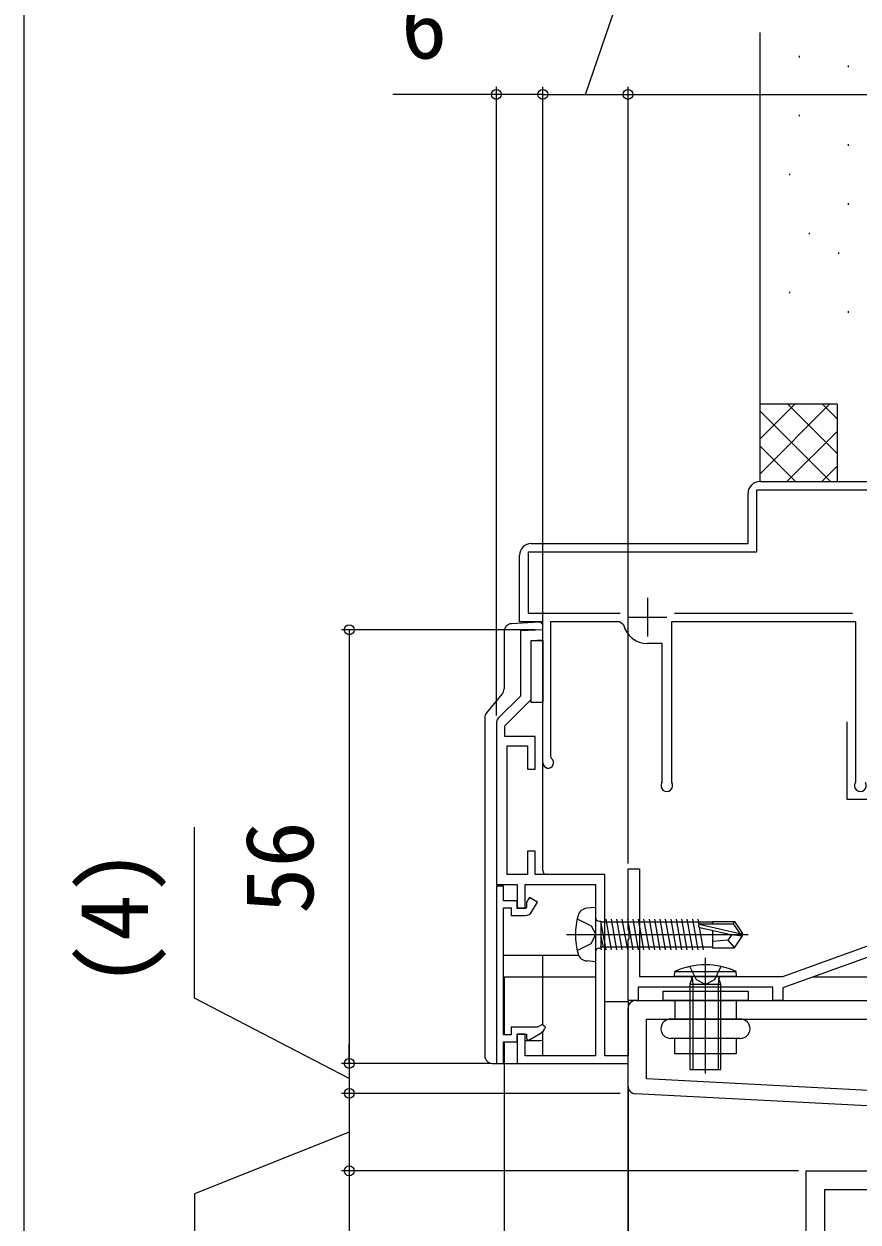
# Model space of a CAD drawing. Units: millimetres, scale not verified. Extents: x -525 to 525, y -783 to 778.
# Drawn here: x -525 to -417.3, y 316.6 to 471.3 of the extents above; entities that cross this region are included whole.
import ezdxf
from ezdxf.enums import TextEntityAlignment as Align

# ---------------------------------------------------------------- set-up
doc = ezdxf.new("R2010")
doc.units = ezdxf.units.MM
doc.header["$LTSCALE"] = 4
doc.layers.add('0-3_YKK_11', color=7, linetype='Continuous', lineweight=18)
doc.layers.add('0-B_YSS_KE', color=3, linetype='Continuous', lineweight=18)
for name, color, linetype in [('0-5_YKK_12', 2, 'Continuous'), ('0-6_YKK_13', 4, 'Continuous'), ('0-8_YKK_D', 6, 'Continuous'), ('0-9_YKK_ZWAK', 7, 'Continuous'), ('0-A_YSS_K', 3, 'Continuous')]:
    doc.layers.add(name, color=color, linetype=linetype)
doc.styles.add('ＭＳ ゴシック', font='')
doc.styles.get('ＭＳ ゴシック').set_extended_font_data('MS Gothic')

msp = doc.modelspace()

# ---------------------------------------------------------------- linework, layer by layer
at = {"layer": '0-3_YKK_11', "color": 4}
for p, q in [((-444.5, 397.2), (-444.5, 392.2)), ((-447, 394.7), (-442, 394.7)), ((-441, 395.2), (-418, 395.2)), ((-447.604, 393.722), (-448.089, 394.1)), ((-442.643, 373.336), (-442.6, 373.491)), ((-417.643, 373.336), (-417.6, 373.491))]:
    msp.add_line(p, q, dxfattribs=at)
at = {"layer": '0-3_YKK_11', "color": 211}
for p, q in [((-446, 345.2), (-385.9, 345.2)), ((-447, 334.149), (-447, 344.2))]:
    msp.add_line(p, q, dxfattribs=at)
at = {"layer": '0-3_YKK_11', "color": 4}
for points in [[(-430, 412.2), (-401, 412.2), (-401, 441.034), (-401.067, 441.223)], [(-411, 395.2), (-405.6, 395.2), (-405.6, 401), (-401.1, 401), (-401.1, 411.1), (-430.4, 411.1), (-430.4, 403.1), (-459.9, 403.1), (-459.9, 395.2), (-448, 395.2)], [(-459.5, 404.2), (-431.5, 404.2), (-431.5, 410.7)], [(-458, 375.9), (-458, 394.1), (-461, 394.1), (-461, 402.7)], [(-448.089, 394.1), (-457, 394.1), (-457, 376.7), (-456.88, 376.46)], [(-417.6, 373.491), (-417.6, 394.1), (-441.4, 394.1), (-441.4, 373.491), (-441.357, 373.336)], [(-442.6, 373.491), (-442.6, 391.3), (-444.5, 391.3)]]:
    msp.add_lwpolyline(points, dxfattribs=at)
at = {"layer": '0-3_YKK_11', "color": 1}
for points in [[(-450, 338.069), (-450, 361.469), (-459, 361.469), (-459, 364.469), (-460, 364.469), (-460, 361.469), (-462.6, 361.469), (-462.6, 378.069), (-460, 378.069), (-460, 375.069), (-459, 375.069), (-459, 379.269), (-462.9, 379.269), (-462.9, 380.669), (-459.5, 384.069), (-459.5, 391.689), (-458, 391.767), (-458, 393.069), (-460.9, 392.917), (-460.9, 384.508), (-463.707, 381.701)], [(-464, 380.994), (-464, 360.169), (-461.3, 360.169), (-461.3, 357.169), (-460.3, 357.169), (-460.3, 360.169), (-451.2, 360.169), (-451.2, 338.069), (-460.3, 338.069), (-460.3, 340.869), (-461.3, 340.869), (-461.3, 337.069), (-447, 337.069), (-447, 338.069), (-450, 338.069)], [(-388.5, 360.711), (-427, 346.811), (-427, 345.2), (-428.3, 345.2), (-428.3, 346.9), (-445.7, 346.9), (-445.7, 345.2), (-447, 345.2), (-447, 353.029), (-446.857, 353.221), (-446.857, 354.179), (-447, 354.371), (-447, 362.2), (-445.5, 362.2), (-445.5, 348.3), (-427, 348.3), (-388.5, 362.2)], [(-464, 359.969), (-464, 337.069), (-463.1, 337.069), (-463.1, 339.869), (-461.3, 339.869), (-461.3, 340.869), (-460.1, 340.869), (-460.1, 340.266), (-459.8, 340.092), (-458.346, 340.932)], [(-459.407, 356.669), (-458.7, 357.893), (-459.739, 358.493), (-460.089, 357.887), (-460.089, 357.587), (-460.089, 357.287), (-460.215, 357.069), (-461.3, 357.069), (-461.3, 358.069), (-463.1, 358.069), (-463.1, 359.969), (-464, 359.969)], [(-457.674, 341.753), (-458.108, 342.108), (-458.696, 341.769), (-462.1, 341.769), (-462.1, 340.769), (-463.1, 340.769), (-463.1, 357.169), (-462.1, 357.169), (-462.1, 356.169), (-460.273, 356.169)]]:
    msp.add_lwpolyline(points, dxfattribs=at)
at = {"layer": '0-3_YKK_11', "color": 211}
msp.add_lwpolyline([(-402, 332.844), (-444.6, 335.077), (-444.6, 342.8), (-402, 342.8)], close=True, dxfattribs=at)
msp.add_lwpolyline([(-395.785, 316.373), (-394.793, 322), (-399.6, 322), (-399.6, 316.643), (-399.058, 315.776), (-399.377, 315.2), (-402, 315.2), (-402, 330.841), (-446.052, 333.15)], dxfattribs=at)
at = {"layer": '0-3_YKK_11'}
msp.add_lwpolyline([(-424, 281.2), (-424, 323.2), (-404.134, 323.2), (-404, 323.277), (-401.095, 319.859), (-401.705, 319.341), (-404.016, 322.06)], dxfattribs=at)
msp.add_lwpolyline([(-407.4, 320.8), (-407.4, 299.2), (-421.6, 299.2), (-421.6, 320.8)], close=True, dxfattribs=at)
at = {"layer": '0-3_YKK_11', "color": 4}
for centre, radius, start, end in [((-430, 410.7), 1.5, 89.99998, 180.00002), ((-459.5, 402.7), 1.5, 89.99998, 180.00002), ((-444.5, 394.5), 3.2, 194.07095, 270), ((-457.3, 375.9), 0.7, 180.00002, 53.13009), ((-442, 372.95), 0.75, 149.02266, 30.97673), ((-417, 372.95), 0.75, 149.02266, 30.97673)]:
    msp.add_arc(centre, radius, start, end, dxfattribs=at)
at = {"layer": '0-3_YKK_11', "color": 1}
for centre, radius, start, end in [((-463, 380.994), 1, 135, 179.99999), ((-460.273, 357.169), 1, 270, 330.00002), ((-459.096, 342.231), 1.5, 300.00001, 341.40962)]:
    msp.add_arc(centre, radius, start, end, dxfattribs=at)
at = {"layer": '0-3_YKK_11', "color": 211}
for centre, start, end in [((-446, 344.2), 90, 179.99998), ((-446, 334.149), 179.99998, 267.00001)]:
    msp.add_arc(centre, 1, start, end, dxfattribs=at)
at = {"layer": '0-5_YKK_12'}
for p, q in [((-451.2, 348.2), (-463, 348.2)), ((-463, 348.2), (-463, 340.846)), ((-388.5, 348.2), (-423.154, 348.2)), ((-463, 339.793), (-463, 171.7)), ((-447, 334.149), (-447, 171.7)), ((-447, 171.7), (-447, 334.149)), ((-446.998, 171.7), (-446.996, 334.064))]:
    msp.add_line(p, q, dxfattribs=at)
at = {"layer": '0-6_YKK_13'}
for p, q in [((-458.531, 394.067), (-462.061, 393.851)), ((-458, 361.969), (-458, 393.568)), ((-463, 392.853), (-463, 385.431)), ((-463.232, 384.791), (-465.268, 382.347)), ((-465.5, 381.707), (-465.5, 338.069)), ((-451.2, 357.2), (-452.319, 357.102)), ((-451.2, 357.2), (-451.2, 350.2)), ((-450.7, 355.43), (-450.5, 355.43)), ((-450.5, 355.43), (-450.5, 351.97)), ((-436.1, 355.3), (-450.5, 355.3)), ((-450.5, 355.185), (-449.887, 351.721)), ((-449.887, 355.679), (-449.187, 351.721)), ((-449.187, 355.679), (-448.487, 351.721)), ((-448.487, 355.679), (-447.787, 351.721)), ((-447.787, 355.679), (-447.087, 351.721)), ((-447.087, 355.679), (-446.387, 351.721)), ((-446.387, 355.679), (-445.687, 351.721)), ((-445.687, 355.679), (-444.987, 351.721)), ((-444.987, 355.679), (-444.287, 351.721)), ((-444.287, 355.679), (-443.587, 351.721)), ((-443.587, 355.679), (-442.887, 351.721)), ((-442.887, 355.679), (-442.187, 351.721)), ((-442.187, 355.679), (-441.487, 351.721)), ((-441.487, 355.679), (-440.787, 351.721)), ((-440.787, 355.679), (-440.087, 351.721)), ((-440.087, 355.679), (-439.387, 351.721)), ((-439.387, 355.679), (-438.687, 351.721)), ((-438.687, 355.679), (-437.987, 351.721)), ((-437.987, 355.679), (-437.864, 354.981)), ((-437.81, 355.043), (-432.562, 353.85)), ((-437.807, 354.657), (-437.287, 351.721)), ((-437.707, 354.609), (-433.706, 353.7)), ((-437.652, 355.1), (-433.405, 355.1)), ((-436.1, 355.4), (-433.245, 355.4)), ((-436.1, 355.4), (-436.1, 355.1)), ((-433.245, 355.4), (-433.405, 355.1)), ((-433.405, 355.1), (-432.562, 353.85)), ((-433.245, 355.4), (-432.2, 353.85)), ((-454.953, 353.7), (-431.487, 353.7)), ((-450.5, 353.499), (-450.194, 352.1)), ((-436.1, 354.244), (-436.1, 352)), ((-434.1, 353), (-436.1, 352.8)), ((-433.599, 353.7), (-434.1, 353)), ((-434.1, 353), (-433.245, 352)), ((-433.706, 353.7), (-432.2, 353.7)), ((-433.706, 353.7), (-432.2, 353.55)), ((-433.245, 352), (-432.2, 353.55)), ((-432.562, 353.85), (-432.2, 353.85)), ((-432.2, 353.55), (-432.2, 353.85)), ((-450.7, 351.97), (-450.5, 351.97)), ((-450.413, 351.721), (-450.5, 352.214)), ((-436.1, 352.1), (-450.5, 352.1)), ((-436.1, 352), (-433.245, 352)), ((-463, 351.069), (-453.397, 351.069)), ((-458, 342.146), (-458, 351.069)), ((-451.2, 350.2), (-452.319, 350.298)), ((-437, 335.786), (-437, 350.725)), ((-433, 348.3), (-433.056, 348.943)), ((-439, 347.3), (-435, 347.3)), ((-442.5, 346.4), (-442.5, 345.2)), ((-442.45, 345.2), (-431.8, 345.2)), ((-440.95, 345.2), (-440.95, 342.8)), ((-433.05, 345.2), (-433.05, 342.8)), ((-432.5, 342.8), (-441.5, 342.8)), ((-458, 338.069), (-458, 341.207)), ((-460.3, 340.045), (-458.47, 340.045)), ((-432.5, 340.3), (-441.5, 340.3)), ((-440.95, 338.3), (-440.95, 340.3)), ((-433.05, 340.3), (-433.05, 338.3)), ((-433.05, 338.3), (-440.95, 338.3)), ((-464.5, 337.069), (-464, 337.069)), ((-464, 337.069), (-461, 337.069))]:
    msp.add_line(p, q, dxfattribs=at)
for points in [[(-458, 383.689), (-459.5, 383.689), (-459.5, 391.689), (-458, 391.689)], [(-447, 338.069), (-450, 338.069), (-450, 345.069), (-447, 345.069)]]:
    msp.add_lwpolyline(points, close=True, dxfattribs=at)
for points in [[(-453.563, 355.75), (-451.748, 354.845), (-451.139, 353.7)], [(-453.563, 351.65), (-451.748, 352.555), (-451.139, 353.7)], [(-433, 348.3), (-441, 348.3), (-440.944, 348.943), (-433.056, 348.943)], [(-435, 349.587), (-435.855, 347.857), (-437, 347.248), (-438.145, 347.857), (-439, 349.587)], [(-438.93, 348.3), (-438.741, 348.033), (-439, 347.3), (-439, 336.3), (-435, 336.3), (-435, 347.3), (-435.259, 348.033), (-435.07, 348.3)], [(-438.732, 348.126), (-438.621, 347.3), (-438.621, 336.3)], [(-435.268, 348.126), (-435.379, 347.3), (-435.379, 336.3)], [(-442.5, 346.4), (-431.5, 346.4), (-431.5, 345.2), (-442.5, 345.2)]]:
    msp.add_lwpolyline(points, dxfattribs=at)
for centre, radius, start, end in [((-462, 392.853), 1, 93.5, 180), ((-458.5, 393.568), 0.5, 0, 93.5), ((-464, 385.431), 1, 320.19443, 0), ((-464.5, 381.707), 1, 140.19443, 180), ((-457.5, 361.969), 0.5, 180, 270), ((-444.8, 353.7), 9, 164.11915, 195.88085), ((-452.206, 355.807), 1.3, 95, 164.11915), ((-450.7, 355.93), 0.5, 180, 270), ((-437.652, 354.852), 0.248, 90, 257.19096), ((-452.206, 351.593), 1.3, 195.88085, 265), ((-450.7, 351.47), 0.5, 90, 180), ((-437, 340.3), 9.5, 65.47225, 114.52775), ((-441.5, 341.55), 1.25, 90, 270), ((-432.5, 341.55), 1.25, 270, 90), ((-464.5, 338.069), 1, 180, 270)]:
    msp.add_arc(centre, radius, start, end, dxfattribs=at)
msp.add_ellipse((-458.5, 340.111), major_axis=(-0.5, 0), ratio=0.131985, start_param=1.6318829, end_param=3.1415927, dxfattribs=at)
at = {"layer": '0-8_YKK_D'}
for p, q in [((-464, 381.994), (-464, 463.2)), ((-458, 393.753), (-458, 463.2)), ((-458, 393.753), (-458, 463.2)), ((-447, 362.9), (-447, 463.2)), ((-447, 362.9), (-447, 463.2)), ((-458, 462.2), (-447, 462.2)), ((-447, 462.2), (-317, 462.2)), ((-459, 393.069), (-484, 393.069)), ((-483, 393.069), (-483, 337.069)), ((-483, 337.069), (-483, 339.619)), ((-464.7, 337.069), (-484, 337.069)), ((-464.7, 337.069), (-484, 337.069)), ((-483, 337.069), (-483, 333.2)), ((-483, 337.069), (-483, 333.2)), ((-448, 333.2), (-484, 333.2)), ((-449, 333.2), (-484, 333.2)), ((-483, 333.2), (-483, 330.65)), ((-483, 333.2), (-483, 323.2)), ((-425, 323.2), (-484, 323.2)), ((-426, 323.2), (-484, 323.2)), ((-483, 323.2), (-483, 257.2))]:
    msp.add_line(p, q, dxfattribs=at)
for points in [[(-452.5, 462.2), (-446.27, 480.428), (-429.929, 480.428)], [(-458, 462.2), (-464, 462.2), (-477.368, 462.2)], [(-483, 335.135), (-503, 345.5), (-503, 367.568)], [(-483, 328.2), (-503, 320.211), (-503, 301.211)]]:
    msp.add_lwpolyline(points, dxfattribs=at)
for centre in [(-464, 462.2), (-458, 462.2), (-458, 462.2), (-447, 462.2), (-447, 462.2), (-483, 393.069), (-483, 337.069), (-483, 337.069), (-483, 333.2), (-483, 333.2), (-483, 323.2), (-483, 323.2)]:
    msp.add_circle(centre, 0.637, dxfattribs=at)
at = {"layer": '0-9_YKK_ZWAK'}
msp.add_line((-525, 747.2), (-525, -782.8), dxfattribs=at)
at = {"layer": '0-A_YSS_K'}
for p, q in [((-430, 470.2), (-430, 422.2)), ((-424.857, 466.993), (-424.857, 467.193)), ((-418.511, 465.724), (-418.511, 465.924)), ((-424.857, 459.378), (-424.857, 459.578)), ((-418.511, 455.57), (-418.511, 455.77)), ((-426.127, 451.763), (-426.127, 451.963)), ((-418.511, 447.955), (-418.511, 448.155)), ((-423.588, 444.147), (-423.588, 444.347)), ((-419.781, 441.609), (-419.781, 441.809)), ((-426.127, 436.532), (-426.127, 436.732)), ((-418.511, 433.994), (-418.511, 434.194)), ((-430, 422.2), (-430, 412.2)), ((-420, 422.2), (-430, 422.2)), ((-430, 422.154), (-429.954, 422.2)), ((-430, 417.664), (-425.464, 422.2)), ((-430, 413.174), (-420.974, 422.2)), ((-420.869, 412.2), (-430, 421.331)), ((-420, 415.821), (-426.379, 422.2)), ((-420, 420.311), (-421.889, 422.2)), ((-420, 422.2), (-420, 412.2)), ((-426.484, 412.2), (-420, 418.684)), ((-425.359, 412.2), (-430, 416.841)), ((-421.994, 412.2), (-420, 414.194)), ((-429.849, 412.2), (-430, 412.351))]:
    msp.add_line(p, q, dxfattribs=at)
at = {"layer": '0-B_YSS_KE', "color": 80}
msp.add_line((-418.75, 381.199), (-418.75, 371.199), dxfattribs=at)
msp.add_lwpolyline([(-418.75, 371.199), (-316, 371.199), (-316, 340.2), (-331.5, 340.2)], dxfattribs=at)

# ---------------------------------------------------------------- texts
at = {"layer": '0-8_YKK_D', "style": 'ＭＳ ゴシック'}
msp.add_text('6', height=8.798, dxfattribs=at).set_placement((-476.323, 464.2), align=Align.BOTTOM_LEFT)
for s, p in [('56', (-485, 356.376)), ('(4)', (-506.364, 346.886))]:
    msp.add_text(s, height=8.798, rotation=90, dxfattribs=at).set_placement(p, align=Align.BOTTOM_LEFT)

doc.saveas('drawing.dxf')
